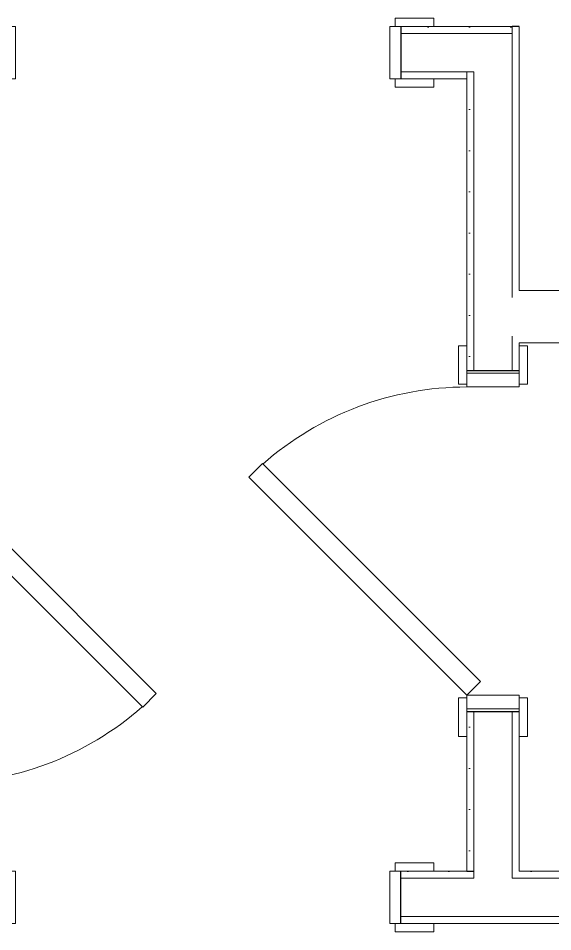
# Model space of a CAD drawing. Header units: inches. Extents: x -1094 to 3113, y -1192 to 2792.
# Drawn here: x 462.3 to 510.8, y 166.6 to 249.6 of the extents above; entities that cross this region are included whole.
import ezdxf

# ---------------------------------------------------------------- set-up
doc = ezdxf.new("R2010")
doc.units = ezdxf.units.IN
doc.header["$MEASUREMENT"] = 0
doc.linetypes.add('Wipeout_Contour', pattern=[39.370079, 0, -39.370079])
for name, color, linetype in [('A - WALLS - INTERIOR.3D', 7, 'Continuous'), ('New_A - WALLS - INTERIOR.3D', 7, 'Continuous'), ('New_Cut Fills', 7, 'Continuous'), ('New_Doors', 7, 'Continuous')]:
    doc.layers.add(name, color=color, linetype=linetype)
for name, color, linetype, lineweight in [('A - WALLS - INTERIOR.3D_Pen_No__121', 7, 'Continuous', 18), ('New_A - WALLS - INTERIOR.3D_Pen_No__143', 7, 'Continuous', 18), ('New_A - WALLS - INTERIOR.3D_Pen_No__144', 7, 'Continuous', 25), ('New_Cut Fills_Pen_No__131', 8, 'Continuous', 9), ('New_Doors_Pen_No__143', 7, 'Continuous', 18), ('New_Doors_Pen_No__144', 7, 'Continuous', 25), ('New_Doors_Pen_No__3', 7, 'Continuous', 18), ('New_Doors_Pen_No__6', 7, 'Continuous', 9), ('New_Skin Separator Lines_Pen_No__143', 7, 'Continuous', 18), ('New_Skin Separator Lines_Pen_No__2', 7, 'Continuous', 9)]:
    doc.layers.add(name, color=color, linetype=linetype, lineweight=lineweight)
pattern_1 = [(45, (0, 0), (-1.870771, 1.870771), [0, -2.645669])]

# ---------------------------------------------------------------- blocks, each defined once
blk = doc.blocks.new('Rectangular Door Opening 26[18]')
at = {"layer": 'New_Doors_Pen_No__143', "color": 7, "linetype": 'Continuous', "lineweight": 18}
for p, q in [((458, 172.125), (461, 172.125)), ((497, 172.125), (500, 172.125)), ((458, 167.375), (461, 167.375)), ((497, 167.375), (500, 167.375))]:
    blk.add_line(p, q, dxfattribs=at)
at = {"layer": 'New_Doors_Pen_No__144', "color": 7, "linetype": 'Continuous', "lineweight": 25}
for p, q in [((461, 171.5), (461, 172.125)), ((497, 171.5), (497, 172.125)), ((461, 168), (461, 171.5)), ((497, 168), (497, 171.5)), ((461, 167.375), (461, 168)), ((497, 167.375), (497, 168))]:
    blk.add_line(p, q, dxfattribs=at)
at = {"layer": 'New_Doors_Pen_No__3', "color": 7, "linetype": 'Continuous', "lineweight": 18}
for p, q in [((461.5, 172.875), (458, 172.875)), ((458, 172.875), (458, 172.125)), ((461.5, 172.125), (461.5, 172.875)), ((500, 172.875), (496.5, 172.875)), ((496.5, 172.875), (496.5, 172.125)), ((500, 172.125), (500, 172.875)), ((458, 172.125), (461.5, 172.125)), ((462, 172.125), (461, 172.125)), ((461, 172.125), (461, 167.375)), ((462, 167.375), (462, 172.125)), ((497, 172.125), (496, 172.125)), ((496, 172.125), (496, 167.375)), ((496.5, 172.125), (500, 172.125)), ((497, 167.375), (497, 172.125)), ((461.5, 167.375), (458, 167.375)), ((458, 167.375), (458, 166.625)), ((461, 167.375), (462, 167.375)), ((461.5, 166.625), (461.5, 167.375)), ((496, 167.375), (497, 167.375)), ((500, 167.375), (496.5, 167.375)), ((496.5, 167.375), (496.5, 166.625)), ((500, 166.625), (500, 167.375)), ((458, 166.625), (461.5, 166.625)), ((496.5, 166.625), (500, 166.625))]:
    blk.add_line(p, q, dxfattribs=at)
blk = doc.blocks.new('Wall_38', base_point=(569, 168))
at = {"color": 254, "linetype": 'Wipeout_Contour', "lineweight": 0, "ltscale": 2115.967917}
blk.add_wipeout([(497, 172.125), (497, 171.5), (503.625, 171.5), (503.625, 172.125)], dxfattribs=at).dxf.layer = 'New_Cut Fills'
at = {"color": 254, "linetype": 'Wipeout_Contour', "lineweight": 0, "ltscale": 2142.941938}
blk.add_wipeout([(507.75, 172.125), (507.125, 172.125), (507.125, 171.5), (507.75, 171.5)], dxfattribs=at).dxf.layer = 'New_Cut Fills'
at = {"color": 254, "linetype": 'Wipeout_Contour', "lineweight": 0, "ltscale": 2234.207945}
blk.add_wipeout([(497, 168), (497, 167.375), (568.375, 167.375), (568.375, 168)], dxfattribs=at).dxf.layer = 'New_Cut Fills'
at = {"layer": 'New_Cut Fills_Pen_No__131', "linetype": 'Continuous', "lineweight": 9}
h = blk.add_hatch(dxfattribs=at)
h.set_pattern_fill('Gypsum_Board', color=8, style=0, pattern_type=2)
h.set_pattern_definition(pattern_1)
h.paths.add_polyline_path([(497, 172.125), (497, 171.5), (503.625, 171.5), (503.625, 172.125)])
h = blk.add_hatch(dxfattribs=at)
h.set_pattern_fill('Gypsum_Board', color=8, style=0, pattern_type=2)
h.set_pattern_definition(pattern_1)
h.paths.add_polyline_path([(507.75, 172.125), (507.125, 172.125), (507.125, 171.5), (507.75, 171.5)])
h = blk.add_hatch(dxfattribs=at)
h.set_pattern_fill('Gypsum_Board', color=8, style=0, pattern_type=2)
h.set_pattern_definition(pattern_1)
h.paths.add_polyline_path([(497, 168), (497, 167.375), (568.375, 167.375), (568.375, 168)])
at = {"layer": 'New_A - WALLS - INTERIOR.3D_Pen_No__143', "color": 7, "linetype": 'Continuous', "lineweight": 18}
for p, q in [((497, 172.125), (500, 172.125)), ((497, 167.375), (500, 167.375))]:
    blk.add_line(p, q, dxfattribs=at)
at = {"layer": 'New_A - WALLS - INTERIOR.3D_Pen_No__143', "color": 7, "linetype": 'Continuous', "lineweight": 18, "flags": 128}
for points in [[(503.625, 172.125), (497, 172.125)], [(497, 167.375), (568.375, 167.375)]]:
    blk.add_lwpolyline(points, dxfattribs=at)
at = {"color": 254, "linetype": 'Wipeout_Contour', "lineweight": 0, "ltscale": 2259.583946}
blk.add_wipeout([(507.75, 171.5), (568.375, 171.5), (568.375, 172.125), (507.75, 172.125)], dxfattribs=at).dxf.layer = 'New_Cut Fills'
at = {"color": 254, "linetype": 'Wipeout_Contour', "lineweight": 0, "ltscale": 2113.311142}
blk.add_wipeout([(497, 168), (503.625, 168), (503.625, 171.5), (497, 171.5)], dxfattribs=at).dxf.layer = 'New_Cut Fills'
at = {"layer": 'New_Cut Fills_Pen_No__131', "linetype": 'Continuous', "lineweight": 9}
h = blk.add_hatch(dxfattribs=at)
h.set_pattern_fill('Gypsum_Board', color=8, style=0, pattern_type=2)
h.set_pattern_definition(pattern_1)
h.paths.add_polyline_path([(507.75, 171.5), (568.375, 171.5), (568.375, 172.125), (507.75, 172.125)])
at = {"layer": 'New_A - WALLS - INTERIOR.3D_Pen_No__143', "color": 7, "linetype": 'Continuous', "lineweight": 18, "flags": 128}
blk.add_lwpolyline([(568.375, 172.125), (507.75, 172.125)], dxfattribs=at)
at = {"layer": 'New_A - WALLS - INTERIOR.3D_Pen_No__144', "color": 7, "linetype": 'Continuous', "lineweight": 25}
for p, q in [((497, 171.5), (497, 172.125)), ((497, 168), (497, 171.5)), ((497, 167.375), (497, 168))]:
    blk.add_line(p, q, dxfattribs=at)
at = {"layer": 'New_Doors', "color": 7, "linetype": 'Continuous', "lineweight": 18}
blk.add_blockref('Rectangular Door Opening 26[18]', (0, 0), dxfattribs=at)
at = {"color": 254, "linetype": 'Wipeout_Contour', "lineweight": 0, "ltscale": 2132.496037}
blk.add_wipeout([(507.125, 171.5), (503.625, 171.5), (503.625, 168), (507.125, 168)], dxfattribs=at).dxf.layer = 'New_Cut Fills'
at = {"layer": 'New_Skin Separator Lines_Pen_No__2', "color": 7, "linetype": 'Continuous', "lineweight": 9}
for p, q in [((503.625, 172.125), (503.625, 171.5)), ((503.625, 171.5), (497, 171.5)), ((497, 168), (503.625, 168))]:
    blk.add_line(p, q, dxfattribs=at)
at = {"color": 254, "linetype": 'Wipeout_Contour', "lineweight": 0, "ltscale": 2255.904477}
blk.add_wipeout([(507.125, 168), (568.375, 168), (568.375, 171.5), (507.125, 171.5)], dxfattribs=at).dxf.layer = 'New_Cut Fills'
at = {"layer": 'New_Skin Separator Lines_Pen_No__2', "color": 7, "linetype": 'Continuous', "lineweight": 9}
for p, q in [((507.125, 171.5), (507.125, 172.125)), ((568.375, 171.5), (507.125, 171.5)), ((503.625, 168), (507.125, 168)), ((507.125, 168), (568.375, 168))]:
    blk.add_line(p, q, dxfattribs=at)
blk = doc.blocks.new('Wall_40', base_point=(503.625, 224.25))
at = {"layer": 'A - WALLS - INTERIOR.3D_Pen_No__121', "color": 7, "linetype": 'Continuous', "lineweight": 18, "flags": 128}
for points in [[(569, 224.875), (507.75, 224.875)], [(507.75, 220.125), (569, 220.125)]]:
    blk.add_lwpolyline(points, dxfattribs=at)
at = {"layer": 'New_Skin Separator Lines_Pen_No__2', "color": 7, "linetype": 'Continuous', "lineweight": 9}
for p, q in [((503.625, 224.25), (503.625, 220.75)), ((507.125, 224.875), (507.125, 224.25)), ((507.125, 220.75), (507.125, 220.125))]:
    blk.add_line(p, q, dxfattribs=at)
blk = doc.blocks.new('D1 26[19]')
at = {"layer": 'New_Doors_Pen_No__143', "color": 7, "linetype": 'Continuous', "lineweight": 18}
for p, q in [((503, 217.625), (503, 219.875)), ((503, 217.625), (503, 219.875)), ((507.75, 217.625), (507.75, 219.875)), ((507.75, 217.625), (507.75, 219.875)), ((503, 186.625), (503, 184.375)), ((503, 186.625), (503, 184.375)), ((507.75, 186.625), (507.75, 184.375)), ((507.75, 186.625), (507.75, 184.375))]:
    blk.add_line(p, q, dxfattribs=at)
at = {"layer": 'New_Doors_Pen_No__144', "color": 7, "linetype": 'Continuous', "lineweight": 25}
for p, q in [((503, 217.625), (503.625, 217.625)), ((503, 217.625), (503.625, 217.625)), ((503.625, 217.625), (507.125, 217.625)), ((503.625, 217.625), (507.125, 217.625)), ((507.125, 217.625), (507.75, 217.625)), ((507.125, 217.625), (507.75, 217.625)), ((503, 186.625), (503.625, 186.625)), ((503, 186.625), (503.625, 186.625)), ((503.625, 186.625), (507.125, 186.625)), ((503.625, 186.625), (507.125, 186.625)), ((507.125, 186.625), (507.75, 186.625)), ((507.125, 186.625), (507.75, 186.625))]:
    blk.add_line(p, q, dxfattribs=at)
at = {"layer": 'New_Doors_Pen_No__3', "color": 7, "linetype": 'Continuous', "lineweight": 18}
for p, q in [((503, 219.875), (502.25, 219.875)), ((502.25, 219.875), (502.25, 216.375)), ((503, 216.375), (503, 219.875)), ((508.5, 219.875), (507.75, 219.875)), ((507.75, 219.875), (507.75, 216.375)), ((508.5, 216.375), (508.5, 219.875)), ((503, 217.375), (503, 217.625)), ((503, 217.625), (507.75, 217.625)), ((507.75, 217.375), (507.75, 217.625)), ((503, 216.125), (503, 217.375)), ((503, 217.375), (507.75, 217.375)), ((507.75, 217.375), (507.75, 216.125)), ((502.25, 216.375), (503, 216.375)), ((507.75, 216.125), (503, 216.125)), ((507.75, 216.375), (508.5, 216.375)), ((483.201, 207.924), (484.438, 209.161)), ((484.438, 209.161), (504.237, 189.362)), ((503, 188.125), (483.201, 207.924)), ((504.237, 189.362), (503, 188.125)), ((502.25, 187.875), (502.25, 184.375)), ((503, 187.875), (502.25, 187.875)), ((503, 186.875), (503, 188.125)), ((503, 188.125), (507.75, 188.125)), ((503, 184.375), (503, 187.875)), ((507.75, 188.125), (507.75, 186.875)), ((507.75, 187.875), (507.75, 184.375)), ((508.5, 187.875), (507.75, 187.875)), ((508.5, 184.375), (508.5, 187.875)), ((503, 186.875), (503, 186.625)), ((507.75, 186.875), (503, 186.875)), ((507.75, 186.875), (507.75, 186.625)), ((503, 186.625), (507.75, 186.625)), ((502.25, 184.375), (503, 184.375)), ((507.75, 184.375), (508.5, 184.375))]:
    blk.add_line(p, q, dxfattribs=at)
at = {"layer": 'New_Doors_Pen_No__6', "color": 7, "linetype": 'Continuous', "lineweight": 9}
blk.add_arc((503, 188.125), 28, 90, 131.41668, dxfattribs=at)
blk = doc.blocks.new('Wall_41', base_point=(503.625, 248.25))
at = {"color": 254, "linetype": 'Wipeout_Contour', "lineweight": 0, "ltscale": 1695.66171}
blk.add_wipeout([(507.125, 248.875), (507.125, 248.25), (507.75, 248.875)], dxfattribs=at).dxf.layer = 'New_Cut Fills'
at = {"color": 254, "linetype": 'Wipeout_Contour', "lineweight": 0, "ltscale": 1679.112021}
blk.add_wipeout([(503, 244.75), (503, 244.125), (503.625, 244.75)], dxfattribs=at).dxf.layer = 'New_Cut Fills'
at = {"color": 254, "linetype": 'Wipeout_Contour', "lineweight": 0, "ltscale": 2210.520651}
blk.add_wipeout([(507.75, 220.125), (507.125, 220.125), (507.125, 217.625), (507.75, 217.625)], dxfattribs=at).dxf.layer = 'New_Cut Fills'
at = {"color": 254, "linetype": 'Wipeout_Contour', "lineweight": 0, "ltscale": 2135.128856}
blk.add_wipeout([(507.125, 172.125), (503.625, 172.125), (503.625, 171.5), (507.125, 171.5)], dxfattribs=at).dxf.layer = 'New_Cut Fills'
at = {"layer": 'New_Cut Fills_Pen_No__131', "linetype": 'Continuous', "lineweight": 9}
h = blk.add_hatch(dxfattribs=at)
h.set_pattern_fill('Gypsum_Board', color=8, style=0, pattern_type=2)
h.set_pattern_definition(pattern_1)
h.paths.add_polyline_path([(507.125, 248.875), (507.125, 248.25), (507.75, 248.875)])
h = blk.add_hatch(dxfattribs=at)
h.set_pattern_fill('Gypsum_Board', color=8, style=0, pattern_type=2)
h.set_pattern_definition(pattern_1)
h.paths.add_polyline_path([(503, 244.75), (503, 244.125), (503.625, 244.75)])
h = blk.add_hatch(dxfattribs=at)
h.set_pattern_fill('Gypsum_Board', color=8, style=0, pattern_type=2)
h.set_pattern_definition(pattern_1)
h.paths.add_polyline_path([(507.75, 220.125), (507.125, 220.125), (507.125, 217.625), (507.75, 217.625)])
at = {"layer": 'New_A - WALLS - INTERIOR.3D_Pen_No__143', "color": 7, "linetype": 'Continuous', "lineweight": 18}
blk.add_line((507.75, 217.625), (507.75, 219.875), dxfattribs=at)
at = {"layer": 'New_A - WALLS - INTERIOR.3D_Pen_No__143', "color": 7, "linetype": 'Continuous', "lineweight": 18, "flags": 128}
blk.add_lwpolyline([(507.75, 217.625), (507.75, 220.125)], dxfattribs=at)
at = {"color": 254, "linetype": 'Wipeout_Contour', "lineweight": 0, "ltscale": 2137.450343}
blk.add_wipeout([(503, 172.125), (503.625, 172.125), (503.625, 186.625), (503, 186.625)], dxfattribs=at).dxf.layer = 'New_Cut Fills'
at = {"color": 254, "linetype": 'Wipeout_Contour', "lineweight": 0, "ltscale": 2152.999088}
blk.add_wipeout([(507.75, 186.625), (507.125, 186.625), (507.125, 172.125), (507.75, 172.125)], dxfattribs=at).dxf.layer = 'New_Cut Fills'
at = {"layer": 'New_Cut Fills_Pen_No__131', "linetype": 'Continuous', "lineweight": 9}
h = blk.add_hatch(dxfattribs=at)
h.set_pattern_fill('Gypsum_Board', color=8, style=0, pattern_type=2)
h.set_pattern_definition(pattern_1)
h.paths.add_polyline_path([(503, 172.125), (503.625, 172.125), (503.625, 186.625), (503, 186.625)])
h = blk.add_hatch(dxfattribs=at)
h.set_pattern_fill('Gypsum_Board', color=8, style=0, pattern_type=2)
h.set_pattern_definition(pattern_1)
h.paths.add_polyline_path([(507.75, 186.625), (507.125, 186.625), (507.125, 172.125), (507.75, 172.125)])
at = {"layer": 'New_A - WALLS - INTERIOR.3D_Pen_No__143', "color": 7, "linetype": 'Continuous', "lineweight": 18}
for p, q in [((503, 186.625), (503, 184.375)), ((507.75, 186.625), (507.75, 184.375))]:
    blk.add_line(p, q, dxfattribs=at)
at = {"layer": 'New_A - WALLS - INTERIOR.3D_Pen_No__143', "color": 7, "linetype": 'Continuous', "lineweight": 18, "flags": 128}
for points in [[(503, 186.625), (503, 172.125)], [(507.75, 172.125), (507.75, 186.625)]]:
    blk.add_lwpolyline(points, dxfattribs=at)
at = {"color": 254, "linetype": 'Wipeout_Contour', "lineweight": 0, "ltscale": 1686.725672}
blk.add_wipeout([(503.625, 248.25), (503.625, 244.75), (507.125, 248.25)], dxfattribs=at).dxf.layer = 'New_Cut Fills'
at = {"color": 254, "linetype": 'Wipeout_Contour', "lineweight": 0, "ltscale": 2240.129542}
blk.add_wipeout([(507.75, 224.875), (507.75, 248.875), (507.125, 248.25), (507.125, 224.875)], dxfattribs=at).dxf.layer = 'New_Cut Fills'
at = {"color": 254, "linetype": 'Wipeout_Contour', "lineweight": 0, "ltscale": 2215.724641}
blk.add_wipeout([(503.625, 244.75), (503, 244.125), (503, 217.625), (503.625, 217.625)], dxfattribs=at).dxf.layer = 'New_Cut Fills'
at = {"color": 254, "linetype": 'Wipeout_Contour', "lineweight": 0, "ltscale": 2145.222488}
blk.add_wipeout([(503.625, 172.125), (507.125, 172.125), (507.125, 186.625), (503.625, 186.625)], dxfattribs=at).dxf.layer = 'New_Cut Fills'
at = {"layer": 'New_Cut Fills_Pen_No__131', "linetype": 'Continuous', "lineweight": 9}
h = blk.add_hatch(dxfattribs=at)
h.set_pattern_fill('Gypsum_Board', color=8, style=0, pattern_type=2)
h.set_pattern_definition(pattern_1)
h.paths.add_polyline_path([(507.75, 224.875), (507.75, 248.875), (507.125, 248.25), (507.125, 224.875)])
h = blk.add_hatch(dxfattribs=at)
h.set_pattern_fill('Gypsum_Board', color=8, style=0, pattern_type=2)
h.set_pattern_definition(pattern_1)
h.paths.add_polyline_path([(503.625, 244.75), (503, 244.125), (503, 217.625), (503.625, 217.625)])
at = {"layer": 'New_A - WALLS - INTERIOR.3D_Pen_No__143', "color": 7, "linetype": 'Continuous', "lineweight": 18}
blk.add_line((503, 217.625), (503, 219.875), dxfattribs=at)
at = {"layer": 'New_A - WALLS - INTERIOR.3D_Pen_No__143', "color": 7, "linetype": 'Continuous', "lineweight": 18, "flags": 128}
for points in [[(507.75, 224.875), (507.75, 248.875)], [(503, 244.125), (503, 217.625)]]:
    blk.add_lwpolyline(points, dxfattribs=at)
at = {"layer": 'New_A - WALLS - INTERIOR.3D_Pen_No__144', "color": 7, "linetype": 'Continuous', "lineweight": 25}
for p, q in [((503, 186.625), (503.625, 186.625)), ((503.625, 186.625), (507.125, 186.625)), ((507.125, 186.625), (507.75, 186.625))]:
    blk.add_line(p, q, dxfattribs=at)
at = {"layer": 'New_A - WALLS - INTERIOR.3D_Pen_No__144', "color": 7, "linetype": 'Continuous', "lineweight": 25, "flags": 128}
for points in [[(507.75, 248.875), (507.125, 248.875)], [(503, 172.125), (503.625, 172.125)]]:
    blk.add_lwpolyline(points, dxfattribs=at)
at = {"layer": 'New_Skin Separator Lines_Pen_No__143', "color": 7, "linetype": 'Continuous', "lineweight": 18}
blk.add_line((503, 244.75), (503, 244.125), dxfattribs=at)
at = {"layer": 'New_Skin Separator Lines_Pen_No__2', "color": 7, "linetype": 'Continuous', "lineweight": 9}
for p, q in [((503.625, 186.625), (503.625, 172.125)), ((507.125, 172.125), (507.125, 186.625)), ((503.625, 172.125), (503.625, 171.5)), ((507.125, 171.5), (507.125, 172.125))]:
    blk.add_line(p, q, dxfattribs=at)
at = {"color": 254, "linetype": 'Wipeout_Contour', "lineweight": 0, "ltscale": 1686.999894}
blk.add_wipeout([(503.625, 244.75), (507.125, 244.75), (507.125, 248.25)], dxfattribs=at).dxf.layer = 'New_Cut Fills'
at = {"color": 254, "linetype": 'Wipeout_Contour', "lineweight": 0, "ltscale": 2203.446868}
blk.add_wipeout([(503.625, 220.75), (503.625, 217.625), (507.125, 217.625), (507.125, 220.75)], dxfattribs=at).dxf.layer = 'New_Cut Fills'
at = {"layer": 'New_A - WALLS - INTERIOR.3D_Pen_No__144', "color": 7, "linetype": 'Continuous', "lineweight": 25}
for p, q in [((503, 217.625), (503.625, 217.625)), ((503.625, 217.625), (507.125, 217.625)), ((507.125, 217.625), (507.75, 217.625))]:
    blk.add_line(p, q, dxfattribs=at)
at = {"layer": 'New_Skin Separator Lines_Pen_No__2', "color": 7, "linetype": 'Continuous', "lineweight": 9}
for p, q in [((507.125, 248.25), (503.625, 248.25)), ((507.125, 248.25), (507.125, 248.875)), ((503.625, 220.75), (503.625, 217.625)), ((507.125, 220.75), (507.125, 220.125)), ((507.125, 217.625), (507.125, 220.125))]:
    blk.add_line(p, q, dxfattribs=at)
at = {"layer": 'New_Doors', "color": 7, "linetype": 'Continuous', "lineweight": 18}
blk.add_blockref('D1 26[19]', (0, 0), dxfattribs=at)
at = {"color": 254, "linetype": 'Wipeout_Contour', "lineweight": 0, "ltscale": 2228.817659}
blk.add_wipeout([(507.125, 244.75), (503.625, 244.75), (503.625, 224.25), (507.125, 224.25)], dxfattribs=at).dxf.layer = 'New_Cut Fills'
at = {"layer": 'New_Skin Separator Lines_Pen_No__2', "color": 7, "linetype": 'Continuous', "lineweight": 9}
for p, q in [((507.125, 244.75), (507.125, 248.25)), ((503.625, 244.75), (503, 244.75)), ((503.625, 244.75), (503.625, 224.25)), ((507.125, 224.875), (507.125, 244.75)), ((503.625, 224.25), (503.625, 220.75)), ((507.125, 224.875), (507.125, 224.25))]:
    blk.add_line(p, q, dxfattribs=at)
blk = doc.blocks.new('Rectangular Door Opening 26[20]')
at = {"layer": 'New_Doors_Pen_No__143', "color": 7, "linetype": 'Continuous', "lineweight": 18}
for p, q in [((461, 248.875), (458, 248.875)), ((500, 248.875), (497, 248.875)), ((461, 244.125), (458, 244.125)), ((500, 244.125), (497, 244.125))]:
    blk.add_line(p, q, dxfattribs=at)
at = {"layer": 'New_Doors_Pen_No__144', "color": 7, "linetype": 'Continuous', "lineweight": 25}
for p, q in [((461, 248.875), (461, 248.25)), ((461, 248.25), (461, 244.75)), ((497, 248.875), (497, 248.25)), ((497, 248.25), (497, 244.75)), ((461, 244.75), (461, 244.125)), ((497, 244.75), (497, 244.125))]:
    blk.add_line(p, q, dxfattribs=at)
at = {"layer": 'New_Doors_Pen_No__3', "color": 7, "linetype": 'Continuous', "lineweight": 18}
for p, q in [((461.5, 249.625), (458, 249.625)), ((458, 249.625), (458, 248.875)), ((461.5, 248.875), (461.5, 249.625)), ((500, 249.625), (496.5, 249.625)), ((496.5, 249.625), (496.5, 248.875)), ((500, 248.875), (500, 249.625)), ((458, 248.875), (461.5, 248.875)), ((461, 248.875), (461, 244.125)), ((462, 248.875), (461, 248.875)), ((462, 244.125), (462, 248.875)), ((496, 248.875), (496, 244.125)), ((497, 248.875), (496, 248.875)), ((496.5, 248.875), (500, 248.875)), ((497, 244.125), (497, 248.875)), ((461.5, 244.125), (458, 244.125)), ((458, 244.125), (458, 243.375)), ((461, 244.125), (462, 244.125)), ((461.5, 243.375), (461.5, 244.125)), ((496, 244.125), (497, 244.125)), ((500, 244.125), (496.5, 244.125)), ((496.5, 244.125), (496.5, 243.375)), ((500, 243.375), (500, 244.125)), ((458, 243.375), (461.5, 243.375)), ((496.5, 243.375), (500, 243.375))]:
    blk.add_line(p, q, dxfattribs=at)
blk = doc.blocks.new('Wall_77', base_point=(503.625, 248.25))
at = {"color": 254, "linetype": 'Wipeout_Contour', "lineweight": 0, "ltscale": 2077.175625}
blk.add_wipeout([(450.875, 248.875), (450.875, 248.25), (461, 248.25), (461, 248.875)], dxfattribs=at).dxf.layer = 'New_Cut Fills'
at = {"color": 254, "linetype": 'Wipeout_Contour', "lineweight": 0, "ltscale": 2240.904135}
blk.add_wipeout([(497, 248.25), (507.125, 248.25), (507.125, 248.875), (497, 248.875)], dxfattribs=at).dxf.layer = 'New_Cut Fills'
at = {"color": 254, "linetype": 'Wipeout_Contour', "lineweight": 0, "ltscale": 2076.591594}
blk.add_wipeout([(455, 244.75), (455, 244.125), (461, 244.125), (461, 244.75)], dxfattribs=at).dxf.layer = 'New_Cut Fills'
at = {"color": 254, "linetype": 'Wipeout_Contour', "lineweight": 0, "ltscale": 2226.208807}
blk.add_wipeout([(497, 244.125), (503, 244.125), (503, 244.75), (497, 244.75)], dxfattribs=at).dxf.layer = 'New_Cut Fills'
at = {"layer": 'New_Cut Fills_Pen_No__131', "linetype": 'Continuous', "lineweight": 9}
h = blk.add_hatch(dxfattribs=at)
h.set_pattern_fill('Gypsum_Board', color=8, style=0, pattern_type=2)
h.set_pattern_definition(pattern_1)
h.paths.add_polyline_path([(450.875, 248.875), (450.875, 248.25), (461, 248.25), (461, 248.875)])
h = blk.add_hatch(dxfattribs=at)
h.set_pattern_fill('Gypsum_Board', color=8, style=0, pattern_type=2)
h.set_pattern_definition(pattern_1)
h.paths.add_polyline_path([(497, 248.25), (507.125, 248.25), (507.125, 248.875), (497, 248.875)])
h = blk.add_hatch(dxfattribs=at)
h.set_pattern_fill('Gypsum_Board', color=8, style=0, pattern_type=2)
h.set_pattern_definition(pattern_1)
h.paths.add_polyline_path([(455, 244.75), (455, 244.125), (461, 244.125), (461, 244.75)])
h = blk.add_hatch(dxfattribs=at)
h.set_pattern_fill('Gypsum_Board', color=8, style=0, pattern_type=2)
h.set_pattern_definition(pattern_1)
h.paths.add_polyline_path([(497, 244.125), (503, 244.125), (503, 244.75), (497, 244.75)])
at = {"layer": 'New_A - WALLS - INTERIOR.3D_Pen_No__143', "color": 7, "linetype": 'Continuous', "lineweight": 18}
for p, q in [((461, 248.875), (458, 248.875)), ((500, 248.875), (497, 248.875)), ((461, 244.125), (458, 244.125)), ((500, 244.125), (497, 244.125))]:
    blk.add_line(p, q, dxfattribs=at)
at = {"layer": 'New_A - WALLS - INTERIOR.3D_Pen_No__143', "color": 7, "linetype": 'Continuous', "lineweight": 18, "flags": 128}
for points in [[(461, 248.875), (450.875, 248.875)], [(507.125, 248.875), (497, 248.875)], [(455, 244.125), (461, 244.125)], [(497, 244.125), (503, 244.125)]]:
    blk.add_lwpolyline(points, dxfattribs=at)
at = {"layer": 'New_Skin Separator Lines_Pen_No__2', "color": 7, "linetype": 'Continuous', "lineweight": 9}
for p, q in [((450.875, 248.25), (450.875, 248.875)), ((507.125, 248.25), (507.125, 248.875))]:
    blk.add_line(p, q, dxfattribs=at)
at = {"color": 254, "linetype": 'Wipeout_Contour', "lineweight": 0, "ltscale": 2079.395983}
blk.add_wipeout([(454.375, 244.75), (461, 244.75), (461, 248.25), (454.375, 248.25)], dxfattribs=at).dxf.layer = 'New_Cut Fills'
at = {"color": 254, "linetype": 'Wipeout_Contour', "lineweight": 0, "ltscale": 2230.973245}
blk.add_wipeout([(503.625, 248.25), (497, 248.25), (497, 244.75), (503.625, 244.75)], dxfattribs=at).dxf.layer = 'New_Cut Fills'
at = {"layer": 'New_A - WALLS - INTERIOR.3D_Pen_No__144', "color": 7, "linetype": 'Continuous', "lineweight": 25}
for p, q in [((461, 248.875), (461, 248.25)), ((461, 248.25), (461, 244.75)), ((497, 248.875), (497, 248.25)), ((497, 248.25), (497, 244.75)), ((461, 244.75), (461, 244.125)), ((497, 244.75), (497, 244.125))]:
    blk.add_line(p, q, dxfattribs=at)
at = {"layer": 'New_Skin Separator Lines_Pen_No__143', "color": 7, "linetype": 'Continuous', "lineweight": 18}
for p, q in [((455, 244.75), (455, 244.125)), ((503, 244.75), (503, 244.125))]:
    blk.add_line(p, q, dxfattribs=at)
at = {"layer": 'New_Skin Separator Lines_Pen_No__2', "color": 7, "linetype": 'Continuous', "lineweight": 9}
for p, q in [((454.375, 248.25), (450.875, 248.25)), ((461, 248.25), (454.375, 248.25)), ((503.625, 248.25), (497, 248.25)), ((507.125, 248.25), (503.625, 248.25)), ((455, 244.75), (454.375, 244.75)), ((455, 244.75), (461, 244.75)), ((497, 244.75), (503, 244.75)), ((503.625, 244.75), (503, 244.75))]:
    blk.add_line(p, q, dxfattribs=at)
at = {"layer": 'New_Doors', "color": 7, "linetype": 'Continuous', "lineweight": 18}
blk.add_blockref('Rectangular Door Opening 26[20]', (0, 0), dxfattribs=at)
blk = doc.blocks.new('D1 26[26]')
at = {"layer": 'New_Doors_Pen_No__143', "color": 7, "linetype": 'Continuous', "lineweight": 18}
for p, q in [((450.25, 209.563), (450.25, 211.813)), ((450.25, 209.563), (450.25, 211.813)), ((455, 209.563), (455, 211.813)), ((455, 209.563), (455, 211.813)), ((450.25, 178.563), (450.25, 176.313)), ((450.25, 178.563), (450.25, 176.313)), ((455, 178.563), (455, 176.313)), ((455, 178.563), (455, 176.313))]:
    blk.add_line(p, q, dxfattribs=at)
at = {"layer": 'New_Doors_Pen_No__144', "color": 7, "linetype": 'Continuous', "lineweight": 25}
for p, q in [((450.875, 209.563), (450.25, 209.563)), ((450.875, 209.563), (450.25, 209.563)), ((454.375, 209.563), (450.875, 209.563)), ((454.375, 209.563), (450.875, 209.563)), ((455, 209.563), (454.375, 209.563)), ((455, 209.563), (454.375, 209.563)), ((450.875, 178.563), (450.25, 178.563)), ((450.875, 178.563), (450.25, 178.563)), ((454.375, 178.563), (450.875, 178.563)), ((454.375, 178.563), (450.875, 178.563)), ((455, 178.563), (454.375, 178.563)), ((455, 178.563), (454.375, 178.563))]:
    blk.add_line(p, q, dxfattribs=at)
at = {"layer": 'New_Doors_Pen_No__3', "color": 7, "linetype": 'Continuous', "lineweight": 18}
for p, q in [((450.25, 211.813), (449.5, 211.813)), ((449.5, 211.813), (449.5, 208.313)), ((450.25, 208.313), (450.25, 211.813)), ((455.75, 211.813), (455, 211.813)), ((455, 211.813), (455, 208.313)), ((455.75, 208.313), (455.75, 211.813)), ((450.25, 209.313), (450.25, 209.563)), ((455, 209.563), (450.25, 209.563)), ((450.25, 209.313), (455, 209.313)), ((450.25, 208.063), (450.25, 209.313)), ((455, 209.313), (455, 209.563)), ((455, 209.313), (455, 208.063)), ((449.5, 208.313), (450.25, 208.313)), ((455, 208.063), (450.25, 208.063)), ((453.763, 206.825), (455, 208.063)), ((455, 208.313), (455.75, 208.313)), ((455, 208.063), (474.799, 188.264)), ((473.562, 187.026), (453.763, 206.825)), ((474.799, 188.264), (473.562, 187.026)), ((449.5, 179.813), (449.5, 176.313)), ((450.25, 179.813), (449.5, 179.813)), ((450.25, 180.063), (455, 180.063)), ((450.25, 178.813), (450.25, 180.063)), ((450.25, 176.313), (450.25, 179.813)), ((455, 180.063), (455, 178.813)), ((455, 179.813), (455, 176.313)), ((455.75, 179.813), (455, 179.813)), ((455.75, 176.313), (455.75, 179.813)), ((450.25, 178.813), (450.25, 178.563)), ((455, 178.813), (450.25, 178.813)), ((455, 178.563), (450.25, 178.563)), ((455, 178.813), (455, 178.563)), ((449.5, 176.313), (450.25, 176.313)), ((455, 176.313), (455.75, 176.313))]:
    blk.add_line(p, q, dxfattribs=at)
at = {"layer": 'New_Doors_Pen_No__6', "color": 7, "linetype": 'Continuous', "lineweight": 9}
blk.add_arc((455, 208.063), 28, 270, 311.41668, dxfattribs=at)
blk = doc.blocks.new('Wall_145', base_point=(454.375, 248.25))
at = {"color": 254, "linetype": 'Wipeout_Contour', "lineweight": 0, "ltscale": 1543.960372}
blk.add_wipeout([(450.25, 248.875), (450.875, 248.25), (450.875, 248.875)], dxfattribs=at).dxf.layer = 'New_Cut Fills'
at = {"color": 254, "linetype": 'Wipeout_Contour', "lineweight": 0, "ltscale": 1548.900798}
blk.add_wipeout([(454.375, 244.75), (455, 244.125), (455, 244.75)], dxfattribs=at).dxf.layer = 'New_Cut Fills'
at = {"color": 254, "linetype": 'Wipeout_Contour', "lineweight": 0, "ltscale": 1936.549354}
blk.add_wipeout([(454.375, 172.125), (450.875, 172.125), (450.875, 171.5), (454.375, 171.5)], dxfattribs=at).dxf.layer = 'New_Cut Fills'
at = {"layer": 'New_Cut Fills_Pen_No__131', "linetype": 'Continuous', "lineweight": 9}
h = blk.add_hatch(dxfattribs=at)
h.set_pattern_fill('Gypsum_Board', color=8, style=0, pattern_type=2)
h.set_pattern_definition(pattern_1)
h.paths.add_polyline_path([(450.25, 248.875), (450.875, 248.25), (450.875, 248.875)])
h = blk.add_hatch(dxfattribs=at)
h.set_pattern_fill('Gypsum_Board', color=8, style=0, pattern_type=2)
h.set_pattern_definition(pattern_1)
h.paths.add_polyline_path([(454.375, 244.75), (455, 244.125), (455, 244.75)])
at = {"color": 254, "linetype": 'Wipeout_Contour', "lineweight": 0, "ltscale": 1933.949593}
blk.add_wipeout([(450.25, 178.562), (450.25, 172.125), (450.875, 172.125), (450.875, 178.562)], dxfattribs=at).dxf.layer = 'New_Cut Fills'
at = {"color": 254, "linetype": 'Wipeout_Contour', "lineweight": 0, "ltscale": 1949.335271}
blk.add_wipeout([(455, 178.562), (454.375, 178.562), (454.375, 172.125), (455, 172.125)], dxfattribs=at).dxf.layer = 'New_Cut Fills'
at = {"layer": 'New_Cut Fills_Pen_No__131', "linetype": 'Continuous', "lineweight": 9}
h = blk.add_hatch(dxfattribs=at)
h.set_pattern_fill('Gypsum_Board', color=8, style=0, pattern_type=2)
h.set_pattern_definition(pattern_1)
h.paths.add_polyline_path([(450.25, 178.562), (450.25, 172.125), (450.875, 172.125), (450.875, 178.562)])
h = blk.add_hatch(dxfattribs=at)
h.set_pattern_fill('Gypsum_Board', color=8, style=0, pattern_type=2)
h.set_pattern_definition(pattern_1)
h.paths.add_polyline_path([(455, 178.562), (454.375, 178.562), (454.375, 172.125), (455, 172.125)])
at = {"layer": 'New_A - WALLS - INTERIOR.3D_Pen_No__143', "color": 7, "linetype": 'Continuous', "lineweight": 18}
for p, q in [((450.25, 178.562), (450.25, 176.313)), ((455, 178.562), (455, 176.313))]:
    blk.add_line(p, q, dxfattribs=at)
at = {"layer": 'New_A - WALLS - INTERIOR.3D_Pen_No__143', "color": 7, "linetype": 'Continuous', "lineweight": 18, "flags": 128}
for points in [[(450.25, 178.562), (450.25, 172.125)], [(455, 172.125), (455, 178.562)]]:
    blk.add_lwpolyline(points, dxfattribs=at)
at = {"color": 254, "linetype": 'Wipeout_Contour', "lineweight": 0, "ltscale": 1548.365698}
blk.add_wipeout([(450.875, 248.25), (454.375, 244.75), (454.375, 248.25)], dxfattribs=at).dxf.layer = 'New_Cut Fills'
at = {"color": 254, "linetype": 'Wipeout_Contour', "lineweight": 0, "ltscale": 2022.944104}
blk.add_wipeout([(450.25, 248.875), (450.25, 209.562), (450.875, 209.562), (450.875, 248.25)], dxfattribs=at).dxf.layer = 'New_Cut Fills'
at = {"color": 254, "linetype": 'Wipeout_Contour', "lineweight": 0, "ltscale": 2033.733032}
blk.add_wipeout([(454.375, 209.562), (455, 209.562), (455, 244.125), (454.375, 244.75)], dxfattribs=at).dxf.layer = 'New_Cut Fills'
at = {"color": 254, "linetype": 'Wipeout_Contour', "lineweight": 0, "ltscale": 1941.639744}
blk.add_wipeout([(450.875, 172.125), (454.375, 172.125), (454.375, 178.562), (450.875, 178.562)], dxfattribs=at).dxf.layer = 'New_Cut Fills'
at = {"layer": 'New_Cut Fills_Pen_No__131', "linetype": 'Continuous', "lineweight": 9}
h = blk.add_hatch(dxfattribs=at)
h.set_pattern_fill('Gypsum_Board', color=8, style=0, pattern_type=2)
h.set_pattern_definition(pattern_1)
h.paths.add_polyline_path([(450.25, 248.875), (450.25, 209.562), (450.875, 209.562), (450.875, 248.25)])
h = blk.add_hatch(dxfattribs=at)
h.set_pattern_fill('Gypsum_Board', color=8, style=0, pattern_type=2)
h.set_pattern_definition(pattern_1)
h.paths.add_polyline_path([(454.375, 209.562), (455, 209.562), (455, 244.125), (454.375, 244.75)])
at = {"layer": 'New_A - WALLS - INTERIOR.3D_Pen_No__143', "color": 7, "linetype": 'Continuous', "lineweight": 18}
for p, q in [((450.25, 209.562), (450.25, 211.813)), ((455, 209.562), (455, 211.813))]:
    blk.add_line(p, q, dxfattribs=at)
at = {"layer": 'New_A - WALLS - INTERIOR.3D_Pen_No__143', "color": 7, "linetype": 'Continuous', "lineweight": 18, "flags": 128}
for points in [[(450.25, 248.875), (450.25, 209.562)], [(455, 209.562), (455, 244.125)]]:
    blk.add_lwpolyline(points, dxfattribs=at)
at = {"layer": 'New_A - WALLS - INTERIOR.3D_Pen_No__144', "color": 7, "linetype": 'Continuous', "lineweight": 25}
for p, q in [((450.875, 178.562), (450.25, 178.562)), ((454.375, 178.562), (450.875, 178.562)), ((455, 178.562), (454.375, 178.562))]:
    blk.add_line(p, q, dxfattribs=at)
at = {"layer": 'New_A - WALLS - INTERIOR.3D_Pen_No__144', "color": 7, "linetype": 'Continuous', "lineweight": 25, "flags": 128}
for points in [[(450.25, 248.875), (450.875, 248.875)], [(455, 172.125), (454.375, 172.125)]]:
    blk.add_lwpolyline(points, dxfattribs=at)
at = {"layer": 'New_Skin Separator Lines_Pen_No__143', "color": 7, "linetype": 'Continuous', "lineweight": 18}
blk.add_line((455, 244.75), (455, 244.125), dxfattribs=at)
at = {"layer": 'New_Skin Separator Lines_Pen_No__2', "color": 7, "linetype": 'Continuous', "lineweight": 9}
for p, q in [((450.875, 178.562), (450.875, 172.125)), ((454.375, 172.125), (454.375, 178.562)), ((450.875, 172.125), (450.875, 171.5)), ((454.375, 171.5), (454.375, 172.125))]:
    blk.add_line(p, q, dxfattribs=at)
at = {"color": 254, "linetype": 'Wipeout_Contour', "lineweight": 0, "ltscale": 2026.661278}
blk.add_wipeout([(450.875, 244.75), (450.875, 209.562), (454.375, 209.562), (454.375, 244.75)], dxfattribs=at).dxf.layer = 'New_Cut Fills'
at = {"layer": 'New_A - WALLS - INTERIOR.3D_Pen_No__144', "color": 7, "linetype": 'Continuous', "lineweight": 25}
for p, q in [((450.875, 209.562), (450.25, 209.562)), ((454.375, 209.562), (450.875, 209.562)), ((455, 209.562), (454.375, 209.562))]:
    blk.add_line(p, q, dxfattribs=at)
at = {"layer": 'New_Doors', "color": 7, "linetype": 'Continuous', "lineweight": 18}
blk.add_blockref('D1 26[26]', (0, 0), dxfattribs=at)
at = {"color": 254, "linetype": 'Wipeout_Contour', "lineweight": 0, "ltscale": 1544.017929}
blk.add_wipeout([(450.875, 248.25), (450.875, 244.75), (454.375, 244.75)], dxfattribs=at).dxf.layer = 'New_Cut Fills'
at = {"layer": 'New_Skin Separator Lines_Pen_No__2', "color": 7, "linetype": 'Continuous', "lineweight": 9}
for p, q in [((450.875, 248.25), (450.875, 248.875)), ((454.375, 248.25), (450.875, 248.25)), ((450.875, 248.25), (450.875, 244.75)), ((450.875, 244.75), (450.875, 209.562)), ((455, 244.75), (454.375, 244.75)), ((454.375, 209.562), (454.375, 244.75))]:
    blk.add_line(p, q, dxfattribs=at)

msp = doc.modelspace()

# ---------------------------------------------------------------- block references
at = {"layer": 'A - WALLS - INTERIOR.3D', "color": 7, "lineweight": 18}
msp.add_blockref('Wall_40', (503.625, 224.25), dxfattribs=at)
at = {"layer": 'New_A - WALLS - INTERIOR.3D', "color": 7, "lineweight": 35}
msp.add_blockref('Wall_38', (569, 168), dxfattribs=at)

# ---------------------------------------------------------------- next in the draw order: block references
msp.add_blockref('Wall_41', (503.625, 248.25), dxfattribs=at)

# ---------------------------------------------------------------- next in the draw order: block references
msp.add_blockref('Wall_77', (503.625, 248.25), dxfattribs=at)

# ---------------------------------------------------------------- next in the draw order: block references
msp.add_blockref('Wall_145', (454.375, 248.25), dxfattribs=at)

doc.saveas('drawing.dxf')
